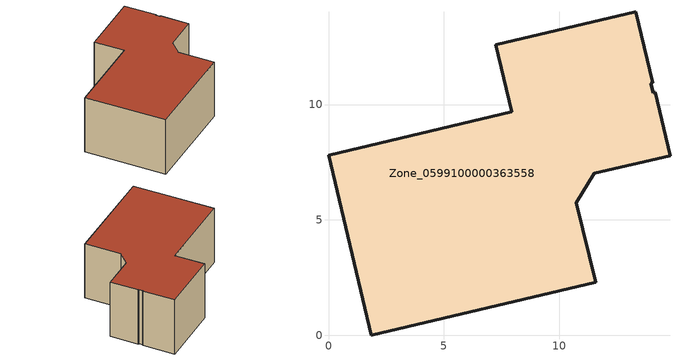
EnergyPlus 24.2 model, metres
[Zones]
Zone_0599100000363558
 floor ground (C_G): 14.15,10.52 14.79,7.79 11.52,7.02 10.74,5.74 11.57,2.3 1.85,0 0,7.81 7.94,9.68 7.25,12.6 13.3,14.03 14.04,10.95 13.96,10.93 14.06,10.52 z0
 wall outside (C_F): 1.85,0 11.57,2.3 10.74,5.74 11.52,7.02 14.79,7.79 14.15,10.52 14.06,10.52 13.96,10.93 14.04,10.95 13.3,14.03 7.25,12.6 7.94,9.68 0,7.81 1.85,0 z0:5.91
 roof outside (C_R): 14.79,7.79 14.15,10.52 14.06,10.52 13.96,10.93 14.04,10.95 13.3,14.03 7.25,12.6 7.94,9.68 0,7.81 1.85,0 11.57,2.3 10.74,5.74 11.52,7.02 z5.91
[BUILDING]
Pand.0599100000363558: North Axis=0; Terrain=City; Loads Convergence Tolerance Value=0.04; Temperature Convergence Tolerance Value=0.4; Solar Distribution=FullExterior; Maximum Number of Warmup Days=25; Minimum Number of Warmup Days=1
[Site:Location]
Rotterdam.The.Hague.AP_ZH_NLD Design_Conditions: Latitude=51.96; Longitude=4.45; Time Zone=1; Elevation=-4.5
[SITE:GROUNDTEMPERATURE:BUILDINGSURFACE]
18, 18, 18, 18, 18, 18, 18, 18, 18, 18, 18, 18
[MATERIAL] Thermal Absorptance=0.9; Solar Absorptance=0.7; Visible Absorptance=0.7
Name | Roughness | Thickness | Conductivity | Density | Specific Heat
G.D.1992-2005 | MediumSmooth | 0.15 | 0.06 | 540 | 1210
F.D.1992-2005 | Rough | 0.3 | 0.12 | 1920 | 840
R.D.1992-2005 | MediumRough | 0.2 | 0.08 | 1500 | 1000
[CONSTRUCTION]
C_G: G.D.1992-2005
C_F: F.D.1992-2005
C_R: R.D.1992-2005
[ZONE]
Zone_0599100000363558: Type=1; Multiplier=1; Ceiling Height=Autocalculate; Volume=Autocalculate; Floor Area=autocalculate; Part of Total Floor Area=Yes
[ZONEINFILTRATION:DESIGNFLOWRATE]
Infil_Zone_0599100000363558: Zone or ZoneList or Space or SpaceList=Zone_0599100000363558; Schedule=AlwaysOn; Design Flow Rate Calculation Method=Flow/Area; Flow Rate per Floor Area=0.0021; Constant Term Coefficient=1; Temperature Term Coefficient=0; Velocity Term Coefficient=0; Velocity Squared Term Coefficient=0
[HVACTEMPLATE:ZONE:IDEALLOADSAIRSYSTEM]
Zone_0599100000363558: Maximum Heating Supply Air Temperature=50; Minimum Cooling Supply Air Temperature=13; Maximum Heating Supply Air Humidity Ratio=0.0156; Minimum Cooling Supply Air Humidity Ratio=0.0077; Heating Limit=NoLimit; Cooling Limit=NoLimit; Dehumidification Control Type=ConstantSensibleHeatRatio; Cooling Sensible Heat Ratio=0.7; Dehumidification Setpoint=60; Humidification Control Type=None; Humidification Setpoint=30; Outdoor Air Method=None; Outdoor Air Flow Rate per Person=0.00944; Outdoor Air Flow Rate per Zone Floor Area=0; Outdoor Air Flow Rate per Zone=0; Demand Controlled Ventilation Type=None; Outdoor Air Economizer Type=NoEconomizer; Heat Recovery Type=None; Sensible Heat Recovery Effectiveness=0.7; Latent Heat Recovery Effectiveness=0.65
[ZONECONTROL:THERMOSTAT]
ThermostatControl_Zone_0599100000363558: Zone or ZoneList=Zone_0599100000363558; Control Type Schedule=DualSetpointControlType; Control 1=Thermostat_Zone_0599100000363558; Temperature Difference Between Cutout And Setpoint=0
[THERMOSTATSETPOINT:DUALSETPOINT]
Thermostat_Zone_0599100000363558: Heating Setpoint Temperature Schedule=HeatingSetpoint_Zone_0599100000363558; Cooling Setpoint Temperature Schedule=CoolingSetpoint_Zone_0599100000363558
[SCHEDULE:COMPACT]
HeatingSetpoint_Zone_0599100000363558: Through: 12/31, For: AllDays, Until: 24:00, 21
CoolingSetpoint_Zone_0599100000363558: Through: 12/31, For: AllDays, Until: 24:00, 24
DualSetpointControlType: Through: 12/31, For: AllDays, Until: 24:00, 4
AlwaysOn: Through: 12/31, For: AllDays, Until: 24:00, 1
